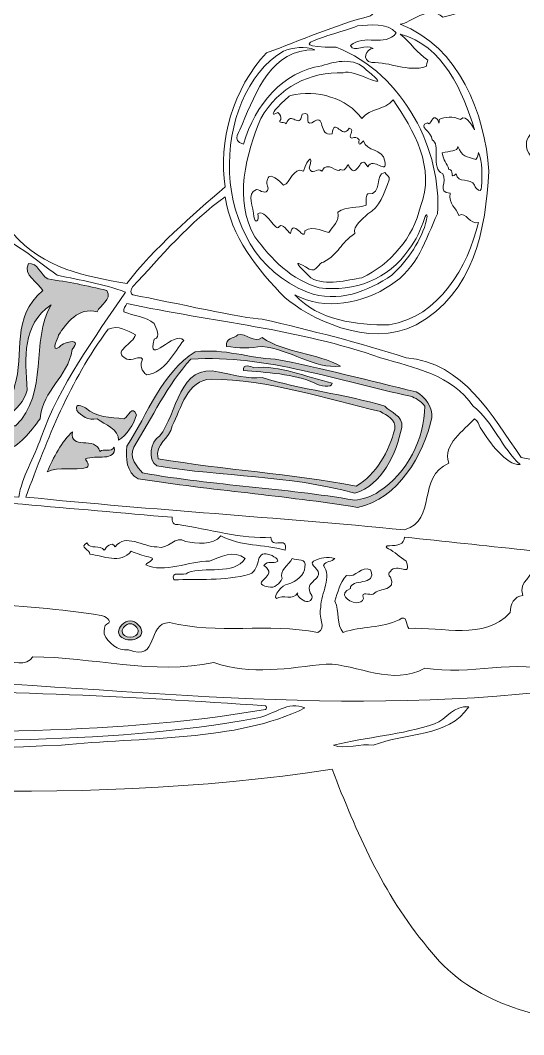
# Model space of a CAD drawing. Header units: inches. Extents: x 22 to 2970, y -2167 to -836.
# Drawn here: x 1078 to 1483, y -2167 to -1350 of the extents above; entities that cross this region are included whole.
import ezdxf

# ---------------------------------------------------------------- set-up
doc = ezdxf.new("R2010")
doc.units = ezdxf.units.IN
doc.header["$MEASUREMENT"] = 0
doc.layers.add('Layer 1', color=7, linetype='Continuous')

# ---------------------------------------------------------------- blocks, each defined once
blk = doc.blocks.new('block 2')
at = {"layer": 'Layer 1'}
h = blk.add_hatch(color=7, dxfattribs=at)
h.dxf.hatch_style = 2
edge = h.paths.add_edge_path()
edge.add_spline(control_points=[(1073.46, -1644.94), (1074.08, -1653.85), (1053.37, -1663.09), (1067.7, -1668.84), (1074.74, -1663.73), (1081.74, -1656.73), (1083.63, -1648.13), (1082.36, -1621.37), (1079.19, -1595.88), (1103.06, -1579.31), (1085.89, -1608.63), (1101.79, -1650.35), (1074.41, -1676.8), (1059.42, -1675.2), (1070.25, -1690.18), (1065.47, -1697.51), (1077.58, -1693.05), (1086.18, -1681.89), (1094.17, -1671.06), (1096.72, -1646.85), (1115.95, -1638.35), (1120.06, -1615.42), (1129, -1604.26), (1111.05, -1610.29), (1109.44, -1613.48), (1102.2, -1617.83), (1108.66, -1606.05), (1108.95, -1603.83), (1115.33, -1593.95), (1125.05, -1580.9), (1140.03, -1585.06), (1142.58, -1579.31), (1152.13, -1575.18), (1147.98, -1567.85), (1132.09, -1563.72), (1116.85, -1561.01), (1100.26, -1558.46), (1094.87, -1555.91), (1091.95, -1544.92), (1084.91, -1546.2), (1080.13, -1555.74), (1092.56, -1560.85), (1096.39, -1567.85), (1070.25, -1589.51), (1082.06, -1618.18), (1073.46, -1644.94)], knot_values=[0, 0, 0, 0, 1, 1, 1, 2, 2, 2, 3, 3, 3, 4, 4, 4, 5, 5, 5, 6, 6, 6, 7, 7, 7, 8, 8, 8, 9, 9, 9, 10, 10, 10, 11, 11, 11, 12, 12, 12, 13, 13, 13, 14, 14, 14, 15, 15, 15, 15], degree=3, periodic=1)
h = blk.add_hatch(color=7, dxfattribs=at)
h.dxf.hatch_style = 2
edge = h.paths.add_edge_path()
edge.add_spline(control_points=[(1272.88, -1612.77), (1295.15, -1615.01), (1314.59, -1631.25), (1335.95, -1628.7), (1317.14, -1618.18), (1291.98, -1618.51), (1272.88, -1605.77), (1266.83, -1610.85), (1259.79, -1601.61), (1253.45, -1603.52), (1249.62, -1606.72), (1243.57, -1605.77), (1244.19, -1612.77), (1253.12, -1614.35), (1263.95, -1614.35), (1272.88, -1612.77)], knot_values=[0, 0, 0, 0, 1, 1, 1, 2, 2, 2, 3, 3, 3, 4, 4, 4, 5, 5, 5, 5], degree=3, periodic=1)
h = blk.add_hatch(color=7, dxfattribs=at)
h.dxf.hatch_style = 2
edge = h.paths.add_edge_path()
edge.add_spline(control_points=[(1396.8, -1649.41), (1358.88, -1640.47), (1321.63, -1630.28), (1283.38, -1622.98), (1262.67, -1622.65), (1242.62, -1614.04), (1219.03, -1617.23), (1191.94, -1633.78), (1181.12, -1667.25), (1163.91, -1693.05), (1163.29, -1703.23), (1163.29, -1714.06), (1173.17, -1719.47), (1232.74, -1728.72), (1290.09, -1732.88), (1349.66, -1742.42), (1382.14, -1736.05), (1403.18, -1699.73), (1409.52, -1670.11), (1410.51, -1662.45), (1404.13, -1652.91), (1396.8, -1649.41)], knot_values=[0, 0, 0, 0, 1, 1, 1, 2, 2, 2, 3, 3, 3, 4, 4, 4, 5, 5, 5, 6, 6, 6, 7, 7, 7, 7], degree=3, periodic=1)
edge = h.paths.add_edge_path()
edge.add_spline(control_points=[(1366.83, -1729.69), (1361.1, -1733.82), (1353.16, -1736.05), (1347.4, -1736.68), (1288.81, -1726.49), (1236.57, -1725.22), (1176.67, -1714.7), (1172.51, -1709.62), (1165.19, -1702.59), (1169.67, -1693.99), (1184.33, -1670.11), (1196.43, -1643.99), (1215.53, -1622.98), (1277.33, -1619.45), (1335.29, -1641.13), (1392.35, -1652.91), (1396.47, -1654.18), (1400.3, -1656.73), (1403.8, -1660.87), (1403.47, -1687.3), (1389.8, -1715.03), (1366.83, -1729.69)], knot_values=[0, 0, 0, 0, 1, 1, 1, 2, 2, 2, 3, 3, 3, 4, 4, 4, 5, 5, 5, 6, 6, 6, 7, 7, 7, 7], degree=3, periodic=1)
h = blk.add_hatch(color=7, dxfattribs=at)
h.dxf.hatch_style = 2
edge = h.paths.add_edge_path()
edge.add_spline(control_points=[(1371.61, -1660.87), (1339.45, -1651.32), (1303.76, -1647.49), (1272.88, -1637.94), (1261.97, -1639.07), (1248.97, -1635.7), (1238.46, -1633.47), (1205.33, -1625.84), (1204.71, -1667.25), (1190.38, -1685.08), (1182.72, -1689.22), (1180.5, -1704.2), (1188.12, -1708.98), (1243.24, -1718.22), (1291.98, -1715.98), (1347.4, -1730.96), (1369.71, -1724.58), (1380.87, -1699.09), (1385.31, -1678.06), (1386.59, -1667.87), (1376.09, -1666.59), (1371.61, -1660.87)], knot_values=[0, 0, 0, 0, 1, 1, 1, 2, 2, 2, 3, 3, 3, 4, 4, 4, 5, 5, 5, 6, 6, 6, 7, 7, 7, 7], degree=3, periodic=1)
edge = h.paths.add_edge_path()
edge.add_spline(control_points=[(1379.59, -1679.35), (1375.43, -1696.87), (1364.61, -1716.3), (1348.67, -1725.22), (1295.15, -1715.03), (1243.24, -1712.48), (1189.1, -1703.23), (1186.22, -1690.82), (1198.66, -1687.63), (1200.55, -1676.8), (1207.55, -1662.78), (1212.65, -1639.83), (1231.8, -1639.22), (1277.66, -1639.52), (1324.47, -1655.13), (1368.11, -1665.34), (1372.88, -1668.51), (1381.2, -1671.39), (1379.59, -1679.35)], knot_values=[0, 0, 0, 0, 1, 1, 1, 2, 2, 2, 3, 3, 3, 4, 4, 4, 5, 5, 5, 6, 6, 6, 6], degree=3, periodic=1)
h = blk.add_hatch(color=7, dxfattribs=at)
h.dxf.hatch_style = 2
edge = h.paths.add_edge_path()
edge.add_spline(control_points=[(1315.24, -1642.38), (1319.07, -1644.63), (1329.24, -1646.85), (1329.24, -1642.38), (1308.54, -1637.61), (1286.88, -1627.73), (1266.17, -1629.97), (1263.95, -1628.7), (1256.62, -1626.79), (1257.9, -1632.2), (1275.1, -1633.78), (1299.31, -1634.75), (1315.24, -1642.38)], knot_values=[0, 0, 0, 0, 1, 1, 1, 2, 2, 2, 3, 3, 3, 4, 4, 4, 4], degree=3, periodic=1)
h = blk.add_hatch(color=7, dxfattribs=at)
h.dxf.hatch_style = 2
edge = h.paths.add_edge_path()
edge.add_spline(control_points=[(1161.69, -1671.06), (1150.86, -1669.79), (1139.08, -1670.42), (1130.81, -1662.15), (1127.92, -1661.51), (1122.2, -1657.37), (1123.77, -1664.37), (1127.27, -1668.51), (1132.7, -1672.98), (1140.03, -1671.06), (1146.08, -1675.84), (1157.86, -1679.66), (1157.24, -1688.27), (1164.24, -1684.44), (1169.34, -1675.53), (1171.89, -1667.87), (1168.06, -1659.59), (1165.51, -1669.15), (1161.69, -1671.06)], knot_values=[0, 0, 0, 0, 1, 1, 1, 2, 2, 2, 3, 3, 3, 4, 4, 4, 5, 5, 5, 6, 6, 6, 6], degree=3, periodic=1)
h = blk.add_hatch(color=7, dxfattribs=at)
h.dxf.hatch_style = 2
edge = h.paths.add_edge_path()
edge.add_spline(control_points=[(1142.26, -1697.51), (1139.08, -1684.44), (1117.43, -1696.87), (1120.27, -1681.58), (1111.99, -1688.58), (1104.67, -1702.92), (1099.89, -1713.75), (1108.82, -1708.98), (1121.88, -1713.12), (1131.76, -1710.25), (1134.92, -1708.01), (1131.1, -1705.48), (1130.81, -1703.23), (1138.42, -1700.06), (1155.96, -1705.79), (1153.74, -1693.99), (1151.19, -1698.46), (1145.46, -1694.65), (1142.26, -1697.51)], knot_values=[0, 0, 0, 0, 1, 1, 1, 2, 2, 2, 3, 3, 3, 4, 4, 4, 5, 5, 5, 6, 6, 6, 6], degree=3, periodic=1)
h = blk.add_hatch(color=7, dxfattribs=at)
h.dxf.hatch_style = 2
edge = h.paths.add_edge_path()
edge.add_spline(control_points=[(1166.67, -1833.82), (1161.52, -1833.82), (1157.36, -1839.05), (1157.36, -1842.67), (1157.36, -1846.27), (1161.52, -1849.19), (1166.67, -1849.19), (1171.77, -1849.19), (1175.93, -1846.27), (1175.93, -1842.67), (1175.93, -1839.05), (1171.77, -1833.82), (1166.67, -1833.82)], knot_values=[0, 0, 0, 0, 1, 1, 1, 2, 2, 2, 3, 3, 3, 4, 4, 4, 4], degree=3, periodic=1)
edge = h.paths.add_edge_path()
edge.add_spline(control_points=[(1166.67, -1846.89), (1163.04, -1846.89), (1160.16, -1844.85), (1160.16, -1842.32), (1160.16, -1839.79), (1163.04, -1836.13), (1166.67, -1836.13), (1170.25, -1836.13), (1173.13, -1839.79), (1173.13, -1842.32), (1173.13, -1844.85), (1170.25, -1846.89), (1166.67, -1846.89)], knot_values=[0, 0, 0, 0, 1, 1, 1, 2, 2, 2, 3, 3, 3, 4, 4, 4, 4], degree=3, periodic=1)
at = {"layer": 'Layer 1', "lineweight": 0}
for points, knots in [([(2964.42, -1486.62), (2960.31, -1472.28), (2948.82, -1464.64), (2935.77, -1458.9), (2933.88, -1451.9), (2935.11, -1446.16), (2934.82, -1439.47), (2951.04, -1413.34), (2957.42, -1375.43), (2942.77, -1345.5), (2937.05, -1332.76), (2913.78, -1331.79), (2916.34, -1313.33), (2914.12, -1304.72), (2904.85, -1298.34), (2896.91, -1296.12), (2838.94, -1281.79), (2690.36, -1255.46), (2674.84, -1254.27), (2651.46, -1252.48), (2628.37, -1249.88), (2611.16, -1233.05), (2603.83, -1229.52), (2591.06, -1226.02), (2591.72, -1214.89), (2589.83, -1203.09), (2576.12, -1201.51), (2567.85, -1200.87), (2558.25, -1182.08), (2545.2, -1164.87), (2535.65, -1146.08), (2531.2, -1109.44), (2530.26, -1059.11), (2495.51, -1031.4), (2435.32, -945.71), (2342.9, -913.2), (2253.4, -885.5), (2149.57, -861.54), (2044.96, -849.37), (1938.7, -840.63), (1930.55, -839.95), (1908.41, -841.2), (1907.13, -840.89), (1817.3, -836.12), (1716.93, -836.43), (1623.93, -839.62), (1501.62, -849.49), (1390.42, -849.49), (1278.6, -881.03), (1269.67, -903.02), (1246.45, -890.91), (1232.74, -903.97), (1228.59, -909.38), (1228.59, -917.98), (1232.74, -923.4), (1152.46, -1008.14), (1080.13, -1107.85), (1008.12, -1198.63), (974.7, -1206.59), (930.73, -1207.87), (895.69, -1221.58), (836.45, -1225.08), (771.12, -1223.8), (712.2, -1227.3), (658.69, -1229.52), (606.77, -1240.37), (555.15, -1244.51), (543.04, -1245.15), (526.16, -1247.37), (512.45, -1251.51), (508.01, -1248.34), (506.73, -1243.56), (505.78, -1238.77), (456.71, -1241.32), (402.57, -1241.65), (349.67, -1255.98), (343.95, -1250.23), (343, -1238.77), (332.47, -1238.77), (317.52, -1247.06), (300.31, -1255.67), (286.6, -1269.66), (284.71, -1267.77), (283.1, -1266.16), (280.88, -1263.94), (260.17, -1269.36), (240.41, -1283.68), (228.31, -1301.86), (194.22, -1311.72), (160.79, -1322.24), (130.82, -1341.03), (92.2, -1384.83), (107.02, -1452.68), (128.27, -1491.07), (136.87, -1507.29), (165.24, -1516.55), (154.7, -1539.17), (125.43, -1574.21), (112.66, -1618.81), (89.4, -1657.37), (84.01, -1655.13), (77.3, -1656.4), (73.47, -1660.87), (50.87, -1694.32), (22.22, -1732.88), (39.1, -1775.55), (69.35, -1817.93), (127.65, -1816.96), (174.17, -1825.9), (185.62, -1840.22), (202.49, -1851.69), (220.03, -1854.55), (228.23, -1865.91), (242.68, -1868.67), (255.85, -1869.95), (262.64, -1870.63), (282.82, -1871.9), (286.64, -1871.88), (288.54, -1871.86), (290.23, -1872.6), (291.38, -1875.26), (305.42, -1934.83), (334.4, -1990.9), (374.83, -2035.81), (412.13, -2069.9), (466.59, -2073.73), (513.73, -2079.45), (537.85, -2078.9), (562.48, -2074.37), (582.56, -2066.71), (635.76, -2045.37), (659.63, -1987.71), (680.01, -1940.57), (892.2, -1969.24), (1118.7, -1985.18), (1329.24, -1953.31), (1348.67, -2003.64), (1369.71, -2053.02), (1406.02, -2096.66), (1438.91, -2139.81), (1489.55, -2153.11), (1540.6, -2159.12), (1591.28, -2165.09), (1676.3, -2166.98), (1727.14, -2134.58), (1778.77, -2088.06), (1800.75, -2019.58), (1814.13, -1954.59), (1838.01, -1856.79), (1835.78, -1728.41), (1802.64, -1635.7), (1804.25, -1634.42), (1805.52, -1632.53), (1807.42, -1633.47), (1817.63, -1662.15), (1829.07, -1687.3), (1831.3, -1719.47), (1835.12, -1757.72), (1837.34, -1794.34), (1836.07, -1836.4), (1858.05, -1843.41), (1880.04, -1853.93), (1899.18, -1865.07), (1892.47, -1880.03), (1881.65, -1893.1), (1876.21, -1908.7), (1871.44, -1917), (1874.36, -1935.18), (1886.42, -1931.66), (2098.89, -1887.69), (2314.24, -1843.08), (2521.94, -1783.51), (2527.99, -1808.05), (2535.32, -1830.34), (2547.09, -1853.6), (2562.29, -1887.16), (2598.39, -1887.05), (2623.87, -1893.74), (2670.73, -1899.16), (2724.24, -1894.69), (2748.78, -1852.33), (2756.81, -1842.76), (2786.24, -1760.69), (2783.16, -1680.3), (2809.87, -1682.03), (2870.48, -1641.75), (2904.85, -1610.54), (2907.41, -1610.85), (2910.9, -1609.58), (2912.84, -1611.49), (2930.05, -1602.25), (2944.99, -1587.92), (2957.76, -1574.85), (2970.48, -1548.42), (2965.37, -1514.33), (2964.42, -1486.62)], [0, 0, 0, 0, 1, 1, 1, 2, 2, 2, 3, 3, 3, 4, 4, 4, 5, 5, 5, 6, 6, 6, 7, 7, 7, 8, 8, 8, 9, 9, 9, 10, 10, 10, 11, 11, 11, 12, 12, 12, 13, 13, 13, 14, 14, 14, 15, 15, 15, 16, 16, 16, 17, 17, 17, 18, 18, 18, 19, 19, 19, 20, 20, 20, 21, 21, 21, 22, 22, 22, 23, 23, 23, 24, 24, 24, 25, 25, 25, 26, 26, 26, 27, 27, 27, 28, 28, 28, 29, 29, 29, 30, 30, 30, 31, 31, 31, 32, 32, 32, 33, 33, 33, 34, 34, 34, 35, 35, 35, 36, 36, 36, 37, 37, 37, 38, 38, 38, 39, 39, 39, 40, 40, 40, 41, 41, 41, 42, 42, 42, 43, 43, 43, 44, 44, 44, 45, 45, 45, 46, 46, 46, 47, 47, 47, 48, 48, 48, 49, 49, 49, 50, 50, 50, 51, 51, 51, 52, 52, 52, 53, 53, 53, 54, 54, 54, 55, 55, 55, 56, 56, 56, 57, 57, 57, 58, 58, 58, 59, 59, 59, 60, 60, 60, 61, 61, 61, 62, 62, 62, 63, 63, 63, 64, 64, 64, 65, 65, 65, 65]), ([(1269.38, -1184.94), (1292.6, -1181.44), (1320.02, -1182.39), (1340.73, -1181.44), (1557.03, -1176.66), (1777.77, -1195.46), (1981.69, -1249.29), (1984.52, -1258.2), (1993.13, -1262.36), (2001.12, -1265.22), (2010.34, -1266.8), (2017.05, -1263.61), (2024.05, -1269.66), (1987.74, -1266.49), (1901.04, -1266.72), (1895.72, -1266.85), (1804.25, -1268.82), (1708.28, -1270.14), (1619.15, -1283.68), (1617.26, -1281.46), (1615.65, -1279.87), (1613.43, -1277.96), (1566.91, -1281.46), (1519.44, -1287.51), (1471.31, -1295.17), (1468.48, -1288.79), (1464.03, -1284.01), (1457.64, -1281.15), (1439.78, -1285.92), (1425.12, -1298.34), (1409.52, -1307.58), (1406.35, -1303.13), (1399.97, -1299.31), (1395.52, -1304.08), (1379.26, -1317.77), (1375.14, -1334.67), (1360.16, -1346.77), (1331.18, -1354.1), (1304.09, -1366.51), (1276.38, -1376.4), (1249.62, -1404.74), (1237.19, -1448.4), (1243.24, -1484.38), (1216.48, -1507.33), (1186.22, -1533.45), (1163.91, -1562.11), (1130.48, -1556.38), (1097.01, -1550.33), (1072.19, -1521.99), (980.13, -1489.81), (882.31, -1477.69), (783.22, -1465.92), (739.54, -1459.14), (653.83, -1457.1), (626.2, -1461.45), (549.63, -1461.76), (476.02, -1471.41), (396.81, -1487.57), (386.48, -1493.64), (380.88, -1511.2), (371.29, -1516.12), (367.34, -1518.16), (351.61, -1515.94), (349.67, -1514.02), (435.06, -1413.98), (544.32, -1353.77), (652.63, -1303.13), (681.95, -1293.56), (712.2, -1285.6), (740.86, -1274.46), (738.3, -1276.38), (742.8, -1278.27), (739.58, -1278.91), (687.34, -1301.22), (632.25, -1323.82), (589.56, -1361.43), (587.34, -1364.29), (585.73, -1368.12), (587.01, -1370.65), (632.54, -1332.43), (689.89, -1304.08), (746.62, -1283.68), (759.67, -1289.76), (774, -1293.9), (787.71, -1298.34), (791.83, -1304.72), (785.77, -1309.8), (788.98, -1314.6), (845.06, -1301.53), (911.96, -1297.7), (972.48, -1291.65), (983.84, -1289.36), (997.3, -1294.2), (996.68, -1280.18), (991.24, -1271.91), (978.85, -1277.32), (972.48, -1274.46), (950.82, -1274.77), (927.89, -1268.41), (905.91, -1268.72), (942.83, -1255.03), (980.13, -1241.01), (1017.06, -1227.3), (1020.56, -1224.44), (1018.01, -1221.58), (1014.84, -1220.61), (976.59, -1226.99), (934.23, -1227.94), (893.47, -1235.27), (1012.28, -1206.59), (1144.19, -1188.13), (1269.38, -1184.94)], [0, 0, 0, 0, 1, 1, 1, 2, 2, 2, 3, 3, 3, 4, 4, 4, 5, 5, 5, 6, 6, 6, 7, 7, 7, 8, 8, 8, 9, 9, 9, 10, 10, 10, 11, 11, 11, 12, 12, 12, 13, 13, 13, 14, 14, 14, 15, 15, 15, 16, 16, 16, 17, 17, 17, 18, 18, 18, 19, 19, 19, 20, 20, 20, 21, 21, 21, 22, 22, 22, 23, 23, 23, 24, 24, 24, 25, 25, 25, 26, 26, 26, 27, 27, 27, 28, 28, 28, 29, 29, 29, 30, 30, 30, 31, 31, 31, 32, 32, 32, 33, 33, 33, 34, 34, 34, 35, 35, 35, 36, 36, 36, 37, 37, 37, 37]), ([(2464.59, -1784.79), (2277.94, -1840.22), (2081.39, -1874.62), (1889.92, -1914.45), (1894.37, -1897.88), (1906.8, -1887.69), (1912.85, -1871.76), (1952.37, -1790.2), (1928.45, -1685.41), (1902.68, -1599.08), (1886.09, -1558.94), (1854.55, -1515.6), (1809.64, -1511.78), (1733.52, -1495.23), (1667.24, -1545.87), (1622.65, -1605.77), (1603.55, -1636.66), (1593.67, -1668.84), (1583.79, -1702.29), (1547.48, -1700.7), (1517.84, -1710.89), (1481.52, -1702.29), (1457.64, -1668.51), (1435.33, -1626.15), (1388.81, -1622.01), (1349.66, -1609.27), (1313.31, -1600.33), (1272.88, -1590.78), (1258.6, -1590.8), (1200.22, -1577.09), (1168.69, -1571.35), (1166.87, -1571), (1166.87, -1566.66), (1168.69, -1564.66), (1190.67, -1541.42), (1214.87, -1512.11), (1243.24, -1492.35), (1247.4, -1523.88), (1269.38, -1551.28), (1291.37, -1573.59), (1309.27, -1588.87), (1358.18, -1615.46), (1396.8, -1595.56), (1443.61, -1569.76), (1452.87, -1518.8), (1455.42, -1471.64), (1452.22, -1425.14), (1431.51, -1371.62), (1384.04, -1353.47), (1392.64, -1352.83), (1406.35, -1337.2), (1418.45, -1347.72), (1484.69, -1329.87), (1558.63, -1312.36), (1623.93, -1298.34), (1622, -1296.76), (1622.98, -1293.9), (1622.65, -1291.65), (1716.93, -1273.49), (1810.59, -1274.13), (1911.58, -1273.19), (1912.52, -1272.55), (2013.51, -1276.05), (2064.19, -1281.15), (2081.68, -1293.26), (2090.29, -1313.33), (2089.34, -1335.31), (2090, -1346.44), (2097.95, -1351.22), (2103.38, -1360.46), (2043.48, -1367.48), (1973.41, -1364.6), (1912.85, -1371.93), (1775.22, -1381.48), (1645.58, -1400.29), (1514.95, -1427.05), (1504.45, -1429.91), (1493.01, -1434.05), (1487.24, -1444.24), (1484.41, -1449.34), (1485.35, -1454.45), (1488.52, -1458.9), (1501.9, -1464.64), (1518.49, -1467.5), (1532.16, -1463.67), (1719.48, -1422.9), (1912.85, -1406.34), (2105.6, -1398.38), (2106.55, -1404.1), (2107.83, -1409.84), (2109.1, -1415.59), (2087.73, -1418.76), (2059.7, -1413.67), (2043.48, -1420.04), (2064.8, -1426.09), (2089.34, -1418.12), (2109.1, -1422.28), (2124.09, -1552.88), (2116.76, -1696.54), (2097.62, -1828.43), (2098.6, -1829.06), (2099.22, -1831.31), (2100.82, -1830.67), (2232.36, -1807.41), (2359.16, -1777.79), (2487.52, -1743.37), (2484.69, -1759.3), (2478.96, -1774.6), (2464.59, -1784.79)], [0, 0, 0, 0, 1, 1, 1, 2, 2, 2, 3, 3, 3, 4, 4, 4, 5, 5, 5, 6, 6, 6, 7, 7, 7, 8, 8, 8, 9, 9, 9, 10, 10, 10, 11, 11, 11, 12, 12, 12, 13, 13, 13, 14, 14, 14, 15, 15, 15, 16, 16, 16, 17, 17, 17, 18, 18, 18, 19, 19, 19, 20, 20, 20, 21, 21, 21, 22, 22, 22, 23, 23, 23, 24, 24, 24, 25, 25, 25, 26, 26, 26, 27, 27, 27, 28, 28, 28, 29, 29, 29, 30, 30, 30, 31, 31, 31, 32, 32, 32, 33, 33, 33, 34, 34, 34, 35, 35, 35, 36, 36, 36, 36]), ([(1432.45, -1430.24), (1426.73, -1427.05), (1419.73, -1428), (1415.28, -1430.24), (1415.28, -1434.69), (1415.57, -1433.1), (1414.01, -1430.24), (1409.23, -1424.5), (1409.23, -1436.6), (1406.02, -1432.77), (1397.42, -1435.97), (1409.68, -1439.49), (1409.68, -1446.48), (1417.01, -1449.34), (1408.21, -1470.14), (1418.25, -1473.82), (1422.41, -1480.18), (1413.31, -1488.8), (1424.14, -1489.44), (1423.19, -1499), (1428.95, -1500.95), (1431.18, -1507.33), (1437.23, -1504.14), (1440.11, -1515.28), (1447.11, -1513.05), (1438.21, -1548.73), (1415.57, -1588.87), (1375.14, -1595.56), (1348.84, -1595.62), (1318.13, -1592.06), (1299.31, -1571.35), (1322.9, -1584.42), (1355.38, -1578.04), (1376.09, -1563.41), (1398.07, -1550.33), (1404.46, -1526.44), (1414.01, -1506.06), (1417.88, -1457.1), (1387.54, -1392.97), (1332.45, -1371.93), (1278.94, -1372.26), (1340.03, -1359.97), (1349.66, -1354.74), (1359.95, -1354.29), (1373.21, -1351.55), (1380.87, -1360.46), (1371.61, -1372.56), (1355.05, -1360.46), (1343.9, -1370.65), (1346.78, -1376.7), (1356.33, -1368.76), (1362.38, -1372.9), (1356.66, -1372.9), (1352.5, -1382.78), (1361.1, -1384.36), (1376.09, -1383.72), (1389.88, -1392.06), (1404.83, -1387.59), (1404.83, -1386.65), (1406.31, -1383.56), (1406.31, -1382.28), (1397.37, -1376.56), (1392.64, -1368.43), (1384.04, -1361.43), (1418.12, -1370.01), (1435.01, -1408.26), (1443.94, -1438.52), (1444.27, -1439.8), (1437.23, -1423.86), (1432.45, -1430.24)], [0, 0, 0, 0, 1, 1, 1, 2, 2, 2, 3, 3, 3, 4, 4, 4, 5, 5, 5, 6, 6, 6, 7, 7, 7, 8, 8, 8, 9, 9, 9, 10, 10, 10, 11, 11, 11, 12, 12, 12, 13, 13, 13, 14, 14, 14, 15, 15, 15, 16, 16, 16, 17, 17, 17, 18, 18, 18, 19, 19, 19, 20, 20, 20, 21, 21, 21, 22, 22, 22, 23, 23, 23, 23]), ([(1257.9, -1449.98), (1267.28, -1418), (1289.43, -1391.69), (1320.97, -1386.91), (1332.74, -1383.09), (1346.78, -1379.9), (1356.66, -1390.08), (1383.09, -1411.76), (1345.83, -1388.19), (1338.17, -1392.63), (1312.04, -1391.36), (1285.6, -1404.1), (1271.93, -1429.27), (1260.12, -1456.67), (1249.62, -1496.17), (1267.12, -1524.52), (1279.55, -1542.37), (1297.42, -1559.88), (1318.74, -1565.63), (1347.11, -1569.13), (1374.81, -1558.94), (1391.04, -1534.71), (1396.97, -1527.3), (1400.79, -1518.49), (1403.55, -1509.76), (1404.91, -1505.36), (1406.39, -1506.24), (1405.28, -1510.79), (1401.24, -1527.6), (1390.38, -1542.9), (1377.37, -1555.44), (1358.23, -1568.49), (1333.73, -1578.37), (1309.52, -1569.13), (1226.81, -1536.71), (1231.22, -1410.63), (1289.97, -1375.03), (1297.3, -1372.17), (1307.84, -1370.69), (1315.24, -1374.17), (1280.21, -1372.9), (1268.1, -1408.26), (1256.95, -1433.74), (1255.34, -1439.61), (1247.4, -1447.1), (1257.9, -1449.98)], [0, 0, 0, 0, 1, 1, 1, 2, 2, 2, 3, 3, 3, 4, 4, 4, 5, 5, 5, 6, 6, 6, 7, 7, 7, 8, 8, 8, 9, 9, 9, 10, 10, 10, 11, 11, 11, 12, 12, 12, 13, 13, 13, 14, 14, 14, 15, 15, 15, 15]), ([(1357.94, -1506.06), (1367.49, -1501.59), (1371.61, -1488.85), (1375.14, -1478.66), (1376.09, -1475.77), (1372.59, -1474.83), (1371.61, -1472.91), (1363.04, -1473.55), (1370.66, -1490.76), (1357.94, -1490.12), (1355.71, -1492.35), (1356.99, -1496.17), (1356.66, -1499.04), (1349.66, -1502.23), (1341.34, -1499.37), (1333.73, -1504.78), (1335.29, -1512.11), (1329.57, -1516.24), (1326.69, -1521.02), (1324.18, -1521.66), (1314.3, -1514.64), (1307.26, -1519.74), (1307.26, -1529.62), (1297.42, -1508.59), (1295.81, -1521.99), (1292.6, -1520.08), (1290.09, -1513.38), (1286.55, -1516.24), (1284.66, -1522.26), (1275.43, -1501.28), (1269.38, -1506.06), (1270.95, -1511.78), (1267.12, -1514.64), (1266.17, -1508.28), (1266.5, -1501.28), (1259.17, -1489.81), (1268.4, -1486.62), (1271.6, -1486.62), (1276.71, -1492.04), (1277.66, -1485.35), (1276.05, -1482.8), (1275.02, -1466.76), (1290.09, -1483.11), (1296.14, -1481.19), (1297.42, -1468.14), (1306.31, -1471.64), (1309.52, -1460.81), (1314.59, -1457.62), (1310.8, -1469.41), (1313.02, -1476.1), (1317.14, -1468.14), (1320.97, -1471.64), (1325.41, -1462.73), (1333.4, -1474.19), (1335.95, -1470.36), (1341.06, -1473.88), (1341.67, -1462.42), (1342.95, -1468.14), (1350.28, -1479.61), (1351.23, -1456.04), (1357.94, -1468.14), (1362.38, -1459.87), (1373.87, -1475.47), (1371.61, -1463.67), (1370.04, -1453.15), (1356.66, -1456.34), (1354.44, -1447.43), (1351.88, -1450.62), (1350.28, -1451.26), (1350.94, -1446.48), (1349.66, -1444.24), (1347.11, -1443.93), (1345.17, -1445.21), (1341.06, -1443.93), (1348.38, -1438.83), (1342.95, -1437.24), (1337.56, -1446.79), (1330.85, -1427.69), (1329.24, -1441.71), (1317.47, -1444.57), (1324.47, -1423.54), (1313.02, -1432.77), (1305.69, -1435.66), (1313.97, -1422.28), (1305.04, -1425.78), (1303.14, -1439.16), (1295.81, -1421.95), (1292.31, -1433.74), (1291.37, -1431.5), (1284.99, -1433.74), (1287.83, -1430.24), (1288.16, -1428), (1287.54, -1426.09), (1285.6, -1424.5), (1274.45, -1430.86), (1290.71, -1413.67), (1295.81, -1410.79), (1316.85, -1405.71), (1341.34, -1413.03), (1353.16, -1429.27), (1360.16, -1420.67), (1371.61, -1422.9), (1378.31, -1414.31), (1394.87, -1438.19), (1412.73, -1469.41), (1400.3, -1500.31), (1394.87, -1524.85), (1376.09, -1546.83), (1353.16, -1557.66), (1341.34, -1559.24), (1324.18, -1564.66), (1312.04, -1557.66), (1306.64, -1551.92), (1292.31, -1539.17), (1310.8, -1550.64), (1316.85, -1553.83), (1318.13, -1544.92), (1322.24, -1544.92), (1335.29, -1537.9), (1335.62, -1529.93), (1347.4, -1521.99), (1346.12, -1515.28), (1353.45, -1510.83), (1357.94, -1506.06)], [0, 0, 0, 0, 1, 1, 1, 2, 2, 2, 3, 3, 3, 4, 4, 4, 5, 5, 5, 6, 6, 6, 7, 7, 7, 8, 8, 8, 9, 9, 9, 10, 10, 10, 11, 11, 11, 12, 12, 12, 13, 13, 13, 14, 14, 14, 15, 15, 15, 16, 16, 16, 17, 17, 17, 18, 18, 18, 19, 19, 19, 20, 20, 20, 21, 21, 21, 22, 22, 22, 23, 23, 23, 24, 24, 24, 25, 25, 25, 26, 26, 26, 27, 27, 27, 28, 28, 28, 29, 29, 29, 30, 30, 30, 31, 31, 31, 32, 32, 32, 33, 33, 33, 34, 34, 34, 35, 35, 35, 36, 36, 36, 37, 37, 37, 38, 38, 38, 39, 39, 39, 40, 40, 40, 41, 41, 41, 41]), ([(1444.88, -1462.42), (1446.49, -1460.17), (1446.82, -1458.59), (1447.11, -1456.67), (1450.4, -1464.83), (1449.74, -1474.54), (1449.5, -1484.15), (1449.45, -1487.65), (1447.65, -1488.31), (1445.42, -1485.72), (1444.68, -1484.85), (1444.1, -1483.99), (1443.94, -1483.11), (1440.44, -1476.41), (1430.56, -1482.16), (1428.95, -1473.88), (1423.56, -1478.97), (1427.68, -1470.05), (1423.23, -1470.36), (1421.62, -1464.95), (1418.5, -1463.47), (1417.88, -1457.1), (1423.68, -1455.17), (1430.72, -1456.26), (1430.44, -1451.8), (1433.93, -1460.71), (1437.23, -1459.54), (1444.88, -1462.42)], [0, 0, 0, 0, 1, 1, 1, 2, 2, 2, 3, 3, 3, 4, 4, 4, 5, 5, 5, 6, 6, 6, 7, 7, 7, 8, 8, 8, 9, 9, 9, 9]), ([(603.27, -1526.75), (584.79, -1521.33), (568.69, -1534.67), (552.47, -1521.29), (500.23, -1524.81), (455.11, -1526.44), (400.31, -1530.26), (399.69, -1519.44), (409.57, -1508.28), (419.74, -1502.54), (423.28, -1501.59), (427.07, -1500.62), (429.95, -1498.09), (429.34, -1491.4), (420.73, -1491.4), (416.24, -1493.31), (398.09, -1500.01), (399.36, -1521.99), (385.37, -1528.99), (390.47, -1522.94), (394.09, -1513.57), (395.66, -1506.24), (391.54, -1499.86), (393.89, -1495.21), (402.82, -1492.33), (477.38, -1474.17), (549.42, -1470.36), (628.42, -1467.17), (629.37, -1466.23), (651.56, -1464.5), (662.02, -1464.6), (796.11, -1466.02), (929.12, -1487.63), (1051.48, -1521.02), (1072.8, -1526.44), (1090.34, -1543.31), (1107.84, -1555.44), (1127.6, -1559.88), (1144.19, -1562.11), (1162.96, -1569.13), (1138.42, -1605.13), (1109.11, -1645.27), (1095.12, -1686.02), (1089.06, -1702.29), (1079.51, -1718.22), (1076.96, -1734.13), (1039.37, -1730.96), (997.3, -1727.44), (959.71, -1723.94), (957.82, -1722.66), (959.09, -1720.11), (958.76, -1718.22), (986.8, -1708.98), (1030.11, -1735.1), (1045.75, -1697.51), (1052.76, -1668.84), (1012.9, -1626.52), (1004.63, -1622.98), (883.59, -1595.25), (761.28, -1573.9), (632.87, -1570.4), (573.3, -1572.95), (510.56, -1569.76), (451.94, -1573.59), (420.07, -1573.9), (383.76, -1577.4), (349.67, -1579.31), (343, -1579.95), (339.5, -1587.92), (332.47, -1588.56), (334.4, -1584.89), (337.74, -1579.44), (341.03, -1577.77), (351.03, -1572.73), (363.75, -1576.12), (360.17, -1559.88), (366.88, -1550.64), (371.99, -1536.31), (387.59, -1540.45), (439.63, -1532.2), (493.19, -1533.6), (543.78, -1533.56), (549.84, -1533.54), (592.4, -1528.35), (606.77, -1533.45), (614.1, -1530.57), (606.44, -1526.75), (603.27, -1526.75)], [0, 0, 0, 0, 1, 1, 1, 2, 2, 2, 3, 3, 3, 4, 4, 4, 5, 5, 5, 6, 6, 6, 7, 7, 7, 8, 8, 8, 9, 9, 9, 10, 10, 10, 11, 11, 11, 12, 12, 12, 13, 13, 13, 14, 14, 14, 15, 15, 15, 16, 16, 16, 17, 17, 17, 18, 18, 18, 19, 19, 19, 20, 20, 20, 21, 21, 21, 22, 22, 22, 23, 23, 23, 24, 24, 24, 25, 25, 25, 26, 26, 26, 27, 27, 27, 28, 28, 28, 29, 29, 29, 29]), ([(1073.46, -1644.94), (1074.08, -1653.85), (1053.37, -1663.09), (1067.7, -1668.84), (1074.74, -1663.73), (1081.74, -1656.73), (1083.63, -1648.13), (1082.36, -1621.37), (1079.19, -1595.88), (1103.06, -1579.31), (1085.89, -1608.63), (1101.79, -1650.35), (1074.41, -1676.8), (1059.42, -1675.2), (1070.25, -1690.18), (1065.47, -1697.51), (1077.58, -1693.05), (1086.18, -1681.89), (1094.17, -1671.06), (1096.72, -1646.85), (1115.95, -1638.35), (1120.06, -1615.42), (1129, -1604.26), (1111.05, -1610.29), (1109.44, -1613.48), (1102.2, -1617.83), (1108.66, -1606.05), (1108.95, -1603.83), (1115.33, -1593.95), (1125.05, -1580.9), (1140.03, -1585.06), (1142.58, -1579.31), (1152.13, -1575.18), (1147.98, -1567.85), (1132.09, -1563.72), (1116.85, -1561.01), (1100.26, -1558.46), (1094.87, -1555.91), (1091.95, -1544.92), (1084.91, -1546.2), (1080.13, -1555.74), (1092.56, -1560.85), (1096.39, -1567.85), (1070.25, -1589.51), (1082.06, -1618.18), (1073.46, -1644.94)], [0, 0, 0, 0, 1, 1, 1, 2, 2, 2, 3, 3, 3, 4, 4, 4, 5, 5, 5, 6, 6, 6, 7, 7, 7, 8, 8, 8, 9, 9, 9, 10, 10, 10, 11, 11, 11, 12, 12, 12, 13, 13, 13, 14, 14, 14, 15, 15, 15, 15]), ([(1448.38, -1678.06), (1447.11, -1675.84), (1446.82, -1672.98), (1443.94, -1671.06), (1435.66, -1680.61), (1417.8, -1691.46), (1423.23, -1706.76), (1397.13, -1718.22), (1414.01, -1752.31), (1387.54, -1760.58), (1280.83, -1750.06), (1189.1, -1744.98), (1082.68, -1734.13), (1100.51, -1686.35), (1117.43, -1641.44), (1148.96, -1599.08), (1157.24, -1595.25), (1164.24, -1600.33), (1170.95, -1603.52), (1169.67, -1610.54), (1150.86, -1617.23), (1163.91, -1622.98), (1167.74, -1625.2), (1174.12, -1619.78), (1176.67, -1622.98), (1174.45, -1627.42), (1175.39, -1632.84), (1180.17, -1635.7), (1194.83, -1634.11), (1201.83, -1617.23), (1209.81, -1607.99), (1202.48, -1598.74), (1179.84, -1629.97), (1185.89, -1607.04), (1192.27, -1605.13), (1187.17, -1598.11), (1185.89, -1594.28), (1178.9, -1588.87), (1169.67, -1588.23), (1161.69, -1585.06), (1160.41, -1582.18), (1163.62, -1580.59), (1163.91, -1578.37), (1233.36, -1593.02), (1302.2, -1598.74), (1368.11, -1622.01), (1395.19, -1629.97), (1425.78, -1635.7), (1442.66, -1660.87), (1459.21, -1673.92), (1465.92, -1694.96), (1480.58, -1708.01), (1469.09, -1708.34), (1456.04, -1690.49), (1448.38, -1678.06)], [0, 0, 0, 0, 1, 1, 1, 2, 2, 2, 3, 3, 3, 4, 4, 4, 5, 5, 5, 6, 6, 6, 7, 7, 7, 8, 8, 8, 9, 9, 9, 10, 10, 10, 11, 11, 11, 12, 12, 12, 13, 13, 13, 14, 14, 14, 15, 15, 15, 16, 16, 16, 17, 17, 17, 18, 18, 18, 18]), ([(1272.88, -1612.77), (1295.15, -1615.01), (1314.59, -1631.25), (1335.95, -1628.7), (1317.14, -1618.18), (1291.98, -1618.51), (1272.88, -1605.77), (1266.83, -1610.85), (1259.79, -1601.61), (1253.45, -1603.52), (1249.62, -1606.72), (1243.57, -1605.77), (1244.19, -1612.77), (1253.12, -1614.35), (1263.95, -1614.35), (1272.88, -1612.77)], [0, 0, 0, 0, 1, 1, 1, 2, 2, 2, 3, 3, 3, 4, 4, 4, 5, 5, 5, 5]), ([(1396.8, -1649.41), (1358.88, -1640.47), (1321.63, -1630.28), (1283.38, -1622.98), (1262.67, -1622.65), (1242.62, -1614.04), (1219.03, -1617.23), (1191.94, -1633.78), (1181.12, -1667.25), (1163.91, -1693.05), (1163.29, -1703.23), (1163.29, -1714.06), (1173.17, -1719.47), (1232.74, -1728.72), (1290.09, -1732.88), (1349.66, -1742.42), (1382.14, -1736.05), (1403.18, -1699.73), (1409.52, -1670.11), (1410.51, -1662.45), (1404.13, -1652.91), (1396.8, -1649.41)], [0, 0, 0, 0, 1, 1, 1, 2, 2, 2, 3, 3, 3, 4, 4, 4, 5, 5, 5, 6, 6, 6, 7, 7, 7, 7]), ([(1366.83, -1729.69), (1361.1, -1733.82), (1353.16, -1736.05), (1347.4, -1736.68), (1288.81, -1726.49), (1236.57, -1725.22), (1176.67, -1714.7), (1172.51, -1709.62), (1165.19, -1702.59), (1169.67, -1693.99), (1184.33, -1670.11), (1196.43, -1643.99), (1215.53, -1622.98), (1277.33, -1619.45), (1335.29, -1641.13), (1392.35, -1652.91), (1396.47, -1654.18), (1400.3, -1656.73), (1403.8, -1660.87), (1403.47, -1687.3), (1389.8, -1715.03), (1366.83, -1729.69)], [0, 0, 0, 0, 1, 1, 1, 2, 2, 2, 3, 3, 3, 4, 4, 4, 5, 5, 5, 6, 6, 6, 7, 7, 7, 7]), ([(1371.61, -1660.87), (1339.45, -1651.32), (1303.76, -1647.49), (1272.88, -1637.94), (1261.97, -1639.07), (1248.97, -1635.7), (1238.46, -1633.47), (1205.33, -1625.84), (1204.71, -1667.25), (1190.38, -1685.08), (1182.72, -1689.22), (1180.5, -1704.2), (1188.12, -1708.98), (1243.24, -1718.22), (1291.98, -1715.98), (1347.4, -1730.96), (1369.71, -1724.58), (1380.87, -1699.09), (1385.31, -1678.06), (1386.59, -1667.87), (1376.09, -1666.59), (1371.61, -1660.87)], [0, 0, 0, 0, 1, 1, 1, 2, 2, 2, 3, 3, 3, 4, 4, 4, 5, 5, 5, 6, 6, 6, 7, 7, 7, 7]), ([(1315.24, -1642.38), (1319.07, -1644.63), (1329.24, -1646.85), (1329.24, -1642.38), (1308.54, -1637.61), (1286.88, -1627.73), (1266.17, -1629.97), (1263.95, -1628.7), (1256.62, -1626.79), (1257.9, -1632.2), (1275.1, -1633.78), (1299.31, -1634.75), (1315.24, -1642.38)], [0, 0, 0, 0, 1, 1, 1, 2, 2, 2, 3, 3, 3, 4, 4, 4, 4]), ([(1379.59, -1679.35), (1375.43, -1696.87), (1364.61, -1716.3), (1348.67, -1725.22), (1295.15, -1715.03), (1243.24, -1712.48), (1189.1, -1703.23), (1186.22, -1690.82), (1198.66, -1687.63), (1200.55, -1676.8), (1207.55, -1662.78), (1212.65, -1639.83), (1231.8, -1639.22), (1277.66, -1639.52), (1324.47, -1655.13), (1368.11, -1665.34), (1372.88, -1668.51), (1381.2, -1671.39), (1379.59, -1679.35)], [0, 0, 0, 0, 1, 1, 1, 2, 2, 2, 3, 3, 3, 4, 4, 4, 5, 5, 5, 6, 6, 6, 6]), ([(1161.69, -1671.06), (1150.86, -1669.79), (1139.08, -1670.42), (1130.81, -1662.15), (1127.92, -1661.51), (1122.2, -1657.37), (1123.77, -1664.37), (1127.27, -1668.51), (1132.7, -1672.98), (1140.03, -1671.06), (1146.08, -1675.84), (1157.86, -1679.66), (1157.24, -1688.27), (1164.24, -1684.44), (1169.34, -1675.53), (1171.89, -1667.87), (1168.06, -1659.59), (1165.51, -1669.15), (1161.69, -1671.06)], [0, 0, 0, 0, 1, 1, 1, 2, 2, 2, 3, 3, 3, 4, 4, 4, 5, 5, 5, 6, 6, 6, 6]), ([(1142.26, -1697.51), (1139.08, -1684.44), (1117.43, -1696.87), (1120.27, -1681.58), (1111.99, -1688.58), (1104.67, -1702.92), (1099.89, -1713.75), (1108.82, -1708.98), (1121.88, -1713.12), (1131.76, -1710.25), (1134.92, -1708.01), (1131.1, -1705.48), (1130.81, -1703.23), (1138.42, -1700.06), (1155.96, -1705.79), (1153.74, -1693.99), (1151.19, -1698.46), (1145.46, -1694.65), (1142.26, -1697.51)], [0, 0, 0, 0, 1, 1, 1, 2, 2, 2, 3, 3, 3, 4, 4, 4, 5, 5, 5, 6, 6, 6, 6]), ([(1544.59, -1768.55), (1554.48, -1771.41), (1551.31, -1765.36), (1552.87, -1758.36), (1554.81, -1740.51), (1571.35, -1729.05), (1573.29, -1711.2), (1574.86, -1710.25), (1576.13, -1708.01), (1578.06, -1708.01), (1576.13, -1731.91), (1564.69, -1754.84), (1553.86, -1776.82), (1535.7, -1765.05), (1467.81, -1789.56), (1501.28, -1746.87), (1515.94, -1732.55), (1528.99, -1716.94), (1548.09, -1710.25), (1534.43, -1728.72), (1511.45, -1739.87), (1509.23, -1764.08), (1519.44, -1772.38), (1533.44, -1762.17), (1544.59, -1768.55)], [0, 0, 0, 0, 1, 1, 1, 2, 2, 2, 3, 3, 3, 4, 4, 4, 5, 5, 5, 6, 6, 6, 7, 7, 7, 8, 8, 8, 8]), ([(1320.02, -1822.7), (1317.47, -1830.03), (1325.41, -1839.91), (1317.8, -1843.08), (1277.33, -1835.45), (1236.86, -1844.67), (1198.33, -1835.12), (1179.55, -1835.45), (1190.38, -1866.98), (1165.19, -1857.1), (1156.58, -1858.07), (1148.96, -1851.69), (1145.75, -1844.36), (1145.75, -1841.5), (1145.46, -1837.36), (1147.98, -1836.4), (1153.41, -1834.17), (1146.08, -1829.4), (1143.2, -1829.4), (1079.51, -1818.88), (1002.73, -1819.51), (938.06, -1809.96), (922.45, -1816.33), (933.94, -1794.34), (934.56, -1788.29), (940.94, -1769.49), (946.05, -1750.7), (955.27, -1733.19), (956.87, -1731.91), (957.82, -1729.99), (959.71, -1730.96), (1039.7, -1735.74), (1120.27, -1743.68), (1200.55, -1750.39), (1199.6, -1753.56), (1202.16, -1757.08), (1205.33, -1756.12), (1229.86, -1759.94), (1257.28, -1768.22), (1279.88, -1766.33), (1280.21, -1777.15), (1293.88, -1764.41), (1291.37, -1776.82), (1273.83, -1772.05), (1256, -1773.96), (1239.74, -1765.36), (1232.74, -1773.33), (1220.31, -1771.41), (1211.09, -1769.83), (1203.43, -1764.08), (1197.71, -1777.15), (1188.12, -1774.29), (1177, -1774.29), (1162.96, -1762.8), (1154.69, -1774.29), (1151.8, -1768.86), (1147.36, -1774.91), (1145.75, -1776.82), (1142.26, -1772.05), (1134.59, -1776.82), (1131.76, -1771.1), (1125.37, -1774.29), (1134.31, -1776.82), (1134.31, -1780.01), (1144.81, -1781.6), (1158.84, -1788.29), (1167.41, -1777.79), (1171.81, -1779.17), (1176.83, -1781.58), (1181.45, -1782.32), (1184.2, -1782.75), (1185.56, -1783.62), (1183.67, -1785.3), (1182.97, -1785.94), (1179.47, -1787.46), (1179.3, -1788.58), (1193.34, -1795.9), (1214.87, -1785.42), (1230.52, -1785.76), (1239.12, -1782.24), (1249.95, -1776.51), (1259.17, -1783.51), (1250.24, -1797.53), (1226.36, -1789.56), (1213.31, -1794.98), (1210.1, -1798.17), (1198.66, -1792.76), (1201.83, -1800.72), (1220.93, -1800.08), (1242.62, -1801.67), (1262.67, -1796.26), (1273.5, -1791.81), (1265.55, -1774.6), (1280.83, -1781.29), (1282.76, -1782.56), (1285.31, -1783.2), (1285.6, -1785.76), (1281.16, -1788.93), (1277.99, -1784.15), (1274.16, -1789.26), (1287.83, -1797.86), (1261.4, -1802.94), (1277.66, -1806.46), (1283.05, -1808.05), (1286.88, -1803.58), (1289.11, -1799.75), (1285.93, -1793.4), (1294.53, -1788.93), (1297.09, -1783.51), (1300.59, -1785.76), (1309.19, -1782.87), (1307.26, -1790.53), (1307.59, -1796.58), (1300.26, -1802.31), (1293.59, -1804.22), (1289.11, -1804.22), (1281.49, -1814.41), (1284.33, -1815.69), (1289.43, -1812.52), (1298.03, -1817.6), (1301.54, -1811.22), (1299.93, -1812.52), (1303.76, -1816.33), (1307.26, -1817.93), (1310.47, -1819.19), (1313.97, -1816.65), (1313.02, -1813.47), (1303.76, -1800.72), (1326.07, -1801.03), (1315.24, -1790.53), (1314.3, -1789.26), (1311.74, -1787.34), (1314.3, -1785.76), (1320.64, -1782.87), (1324.47, -1781.93), (1331.47, -1783.51), (1328.95, -1786.7), (1324.18, -1785.1), (1322.24, -1789.26), (1329.24, -1798.17), (1320.35, -1811.55), (1320.02, -1822.7)], [0, 0, 0, 0, 1, 1, 1, 2, 2, 2, 3, 3, 3, 4, 4, 4, 5, 5, 5, 6, 6, 6, 7, 7, 7, 8, 8, 8, 9, 9, 9, 10, 10, 10, 11, 11, 11, 12, 12, 12, 13, 13, 13, 14, 14, 14, 15, 15, 15, 16, 16, 16, 17, 17, 17, 18, 18, 18, 19, 19, 19, 20, 20, 20, 21, 21, 21, 22, 22, 22, 23, 23, 23, 24, 24, 24, 25, 25, 25, 26, 26, 26, 27, 27, 27, 28, 28, 28, 29, 29, 29, 30, 30, 30, 31, 31, 31, 32, 32, 32, 33, 33, 33, 34, 34, 34, 35, 35, 35, 36, 36, 36, 37, 37, 37, 38, 38, 38, 39, 39, 39, 40, 40, 40, 41, 41, 41, 42, 42, 42, 43, 43, 43, 44, 44, 44, 45, 45, 45, 46, 46, 46, 47, 47, 47, 47]), ([(1578.06, -1787.01), (1587.95, -1794.34), (1579.01, -1805.49), (1576.79, -1813.47), (1575.84, -1815.38), (1572.79, -1817.17), (1571.02, -1814.41), (1567.85, -1807.08), (1583.79, -1795.31), (1570.08, -1796.26), (1564.97, -1803.58), (1566.25, -1816.02), (1558.63, -1820.15), (1558.3, -1812.83), (1565.26, -1806.05), (1563.04, -1796.17), (1550.61, -1789.48), (1537.6, -1800.72), (1525.16, -1797.2), (1513.39, -1801.67), (1510.92, -1828.39), (1502.23, -1817.93), (1501.28, -1809.33), (1502.56, -1802), (1507.01, -1794.03), (1505.12, -1785.42), (1495.23, -1788.93), (1490.75, -1788.29), (1493.01, -1799.12), (1478.02, -1801.36), (1482.8, -1813.47), (1475.8, -1813.47), (1472.59, -1821.1), (1472.59, -1827.15), (1451.27, -1850.1), (1418.12, -1838.31), (1391.04, -1839.91), (1388.2, -1837.36), (1390.09, -1827.81), (1383.09, -1832.9), (1369.71, -1839.91), (1352.5, -1838), (1338.17, -1843.08), (1332.45, -1837.36), (1335.29, -1825.9), (1331.47, -1817.93), (1333.73, -1810.91), (1335.29, -1803.27), (1340.73, -1797.2), (1348.67, -1799.44), (1352.83, -1788.93), (1360.16, -1792.76), (1365.88, -1806.13), (1343.61, -1799.44), (1343.9, -1807.72), (1334.02, -1811.88), (1341.67, -1818.57), (1348.67, -1819.19), (1350.94, -1819.19), (1354.11, -1818.57), (1354.44, -1815.69), (1351.88, -1809.33), (1359.83, -1813.47), (1362.38, -1812.19), (1367.16, -1806.77), (1381.81, -1809.96), (1376.09, -1798.5), (1374.49, -1797.53), (1374.49, -1794.67), (1376.09, -1794.03), (1381.2, -1786.06), (1393.92, -1800.08), (1388.81, -1785.76), (1383.58, -1781.97), (1379.55, -1778.18), (1374.61, -1775.77), (1372.06, -1774.54), (1372.1, -1773.3), (1375.39, -1773.28), (1381.69, -1773.22), (1387.54, -1772.36), (1387.54, -1766.33), (1450.94, -1773.33), (1517.55, -1780.01), (1578.06, -1787.01)], [0, 0, 0, 0, 1, 1, 1, 2, 2, 2, 3, 3, 3, 4, 4, 4, 5, 5, 5, 6, 6, 6, 7, 7, 7, 8, 8, 8, 9, 9, 9, 10, 10, 10, 11, 11, 11, 12, 12, 12, 13, 13, 13, 14, 14, 14, 15, 15, 15, 16, 16, 16, 17, 17, 17, 18, 18, 18, 19, 19, 19, 20, 20, 20, 21, 21, 21, 22, 22, 22, 23, 23, 23, 24, 24, 24, 25, 25, 25, 26, 26, 26, 27, 27, 27, 28, 28, 28, 28]), ([(945.05, -1878.76), (933.94, -1873.34), (928.17, -1861.88), (927.89, -1850.1), (957.49, -1847.22), (988.41, -1859.98), (1019.61, -1857.1), (1025.66, -1870.48), (1049.87, -1864.74), (1064.2, -1866.03), (1071.52, -1866.65), (1083.01, -1870.79), (1088.41, -1862.84), (1134.59, -1862.52), (1186.22, -1877.81), (1234.02, -1867.29), (1263.95, -1877.81), (1294.53, -1871.76), (1324.47, -1868.56), (1349.66, -1868.56), (1377.98, -1886.72), (1403.8, -1871.76), (1440.77, -1878.14), (1476.13, -1863.79), (1512.73, -1875.26), (1543.03, -1875.26), (1557.98, -1845), (1573.29, -1823.65), (1568.19, -1849.77), (1547.48, -1884.5), (1515.94, -1888.97), (1322.9, -1913.17), (1137.48, -1883.86), (945.05, -1878.76)], [0, 0, 0, 0, 1, 1, 1, 2, 2, 2, 3, 3, 3, 4, 4, 4, 5, 5, 5, 6, 6, 6, 7, 7, 7, 8, 8, 8, 9, 9, 9, 10, 10, 10, 11, 11, 11, 11]), ([(1166.67, -1833.82), (1161.52, -1833.82), (1157.36, -1839.05), (1157.36, -1842.67), (1157.36, -1846.27), (1161.52, -1849.19), (1166.67, -1849.19), (1171.77, -1849.19), (1175.93, -1846.27), (1175.93, -1842.67), (1175.93, -1839.05), (1171.77, -1833.82), (1166.67, -1833.82)], [0, 0, 0, 0, 1, 1, 1, 2, 2, 2, 3, 3, 3, 4, 4, 4, 4]), ([(1166.67, -1846.89), (1163.04, -1846.89), (1160.16, -1844.85), (1160.16, -1842.32), (1160.16, -1839.79), (1163.04, -1836.13), (1166.67, -1836.13), (1170.25, -1836.13), (1173.13, -1839.79), (1173.13, -1842.32), (1173.13, -1844.85), (1170.25, -1846.89), (1166.67, -1846.89)], [0, 0, 0, 0, 1, 1, 1, 2, 2, 2, 3, 3, 3, 4, 4, 4, 4]), ([(1111.38, -1933.88), (948.27, -1941.21), (791.54, -1936.74), (628.42, -1920.17), (601.34, -1918.26), (551.24, -1912.37), (540.16, -1909.67), (462.14, -1898.19), (384.09, -1883.22), (306.03, -1865.07), (307.64, -1863.79), (308.92, -1861.88), (310.81, -1862.84), (440.16, -1894.38), (574.25, -1914.45), (707.43, -1917.64), (763.17, -1926.55), (823.69, -1923.69), (880.71, -1929.1), (1001.78, -1930.36), (1145.75, -1934.83), (1269.38, -1911.9), (1282.1, -1909.34), (1294.21, -1897.88), (1307.26, -1903.93), (1252.17, -1931.33), (1175.06, -1927.19), (1111.38, -1933.88)], [0, 0, 0, 0, 1, 1, 1, 2, 2, 2, 3, 3, 3, 4, 4, 4, 5, 5, 5, 6, 6, 6, 7, 7, 7, 8, 8, 8, 9, 9, 9, 9]), ([(939.33, -1892.47), (1045.67, -1887.73), (1168.11, -1894.87), (1275.56, -1902.16), (1276.59, -1902.22), (1276.63, -1904.96), (1275.6, -1905.13), (1146.45, -1927.56), (1010.39, -1922.68), (870.91, -1923.32), (867.7, -1923.32), (867.29, -1922.62), (870.21, -1922.13), (895.61, -1917.93), (918.5, -1907.88), (939.33, -1892.47)], [0, 0, 0, 0, 1, 1, 1, 2, 2, 2, 3, 3, 3, 4, 4, 4, 5, 5, 5, 5]), ([(1362.38, -1933.88), (1352.5, -1931.97), (1339.78, -1937.71), (1330.23, -1933.88), (1356.99, -1927.19), (1385.97, -1925.6), (1411.75, -1916.67), (1421.34, -1913.17), (1427.39, -1901.38), (1439.16, -1902.98), (1422.61, -1927.83), (1388.2, -1923.69), (1362.38, -1933.88)], [0, 0, 0, 0, 1, 1, 1, 2, 2, 2, 3, 3, 3, 4, 4, 4, 4])]:
    blk.add_open_spline(points, degree=3, knots=knots, dxfattribs=at)

msp = doc.modelspace()

# ---------------------------------------------------------------- block references
at = {"layer": 'Layer 1'}
msp.add_blockref('block 2', (0, 0), dxfattribs=at)

doc.saveas('drawing.dxf')
